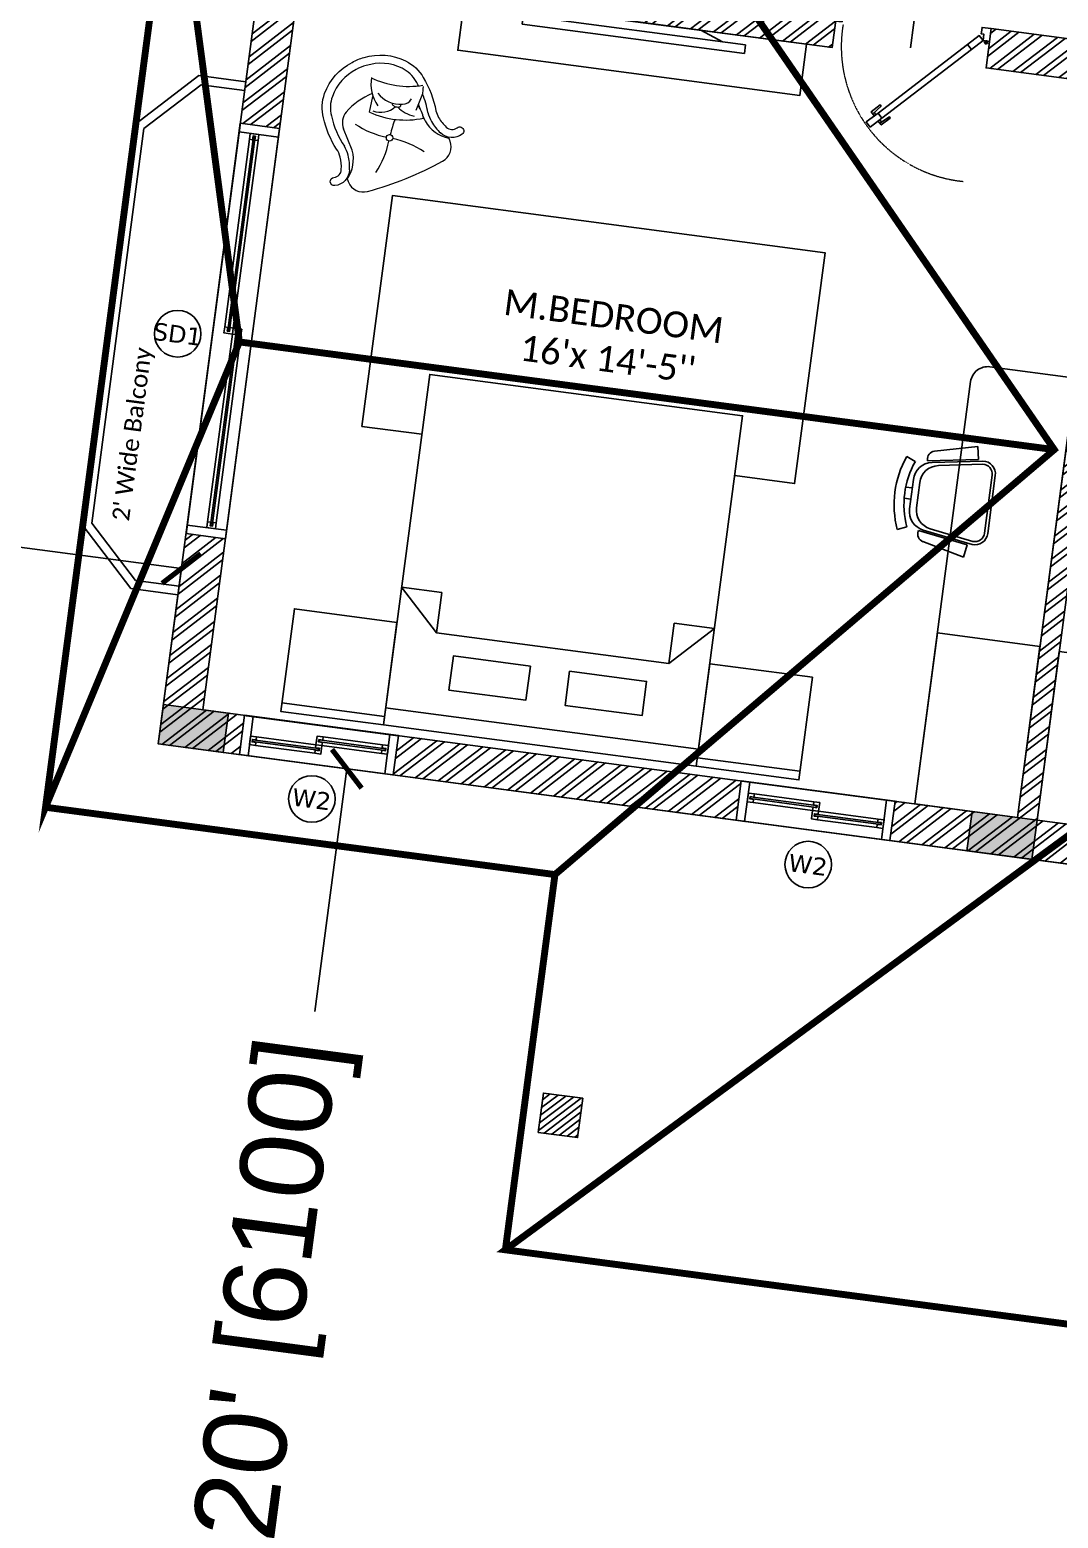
# Model space of a CAD drawing. Header units: millimetres. Extents: x -176651 to 424033, y -469666 to 486614.
# Drawn here: x 128485 to 134449, y 81985 to 90617 of the extents above; entities that cross this region are included whole.
import ezdxf
from ezdxf.enums import TextEntityAlignment as Align

# ---------------------------------------------------------------- set-up
doc = ezdxf.new("R2010")
doc.units = ezdxf.units.MM
doc.set_wipeout_variables(frame=1)
doc.header["$PDMODE"] = 35
doc.header["$PDSIZE"] = 0.1
for name, pattern in [('1625_East Villa$0$DASHED', [0.75, 0.5, -0.25]), ('1625E_Roof Plan$0$DASHED', [0.75, 0.5, -0.25]), ('HIDDEN', [9.525, 6.35, -3.175])]:
    doc.linetypes.add(name, pattern=pattern)
doc.layers.get('Defpoints').update_dxf_attribs({"color": 252})
for name, color, linetype in [('1625_East Villa$0$ad-Door', 8, 'Continuous'), ('1625_East Villa$0$ad-Elevation 10', 8, 'Continuous'), ('1625_East Villa$0$ad-Furniture', 8, 'Continuous'), ('1625_East Villa$0$ad-Glass Sectionline', 8, 'Continuous'), ('1625_East Villa$0$ad-Railing', 8, 'Continuous'), ('1625_East Villa$0$ad-Text main', 8, 'Continuous'), ('1625_East Villa$0$ad-Text Main_Door&window Label', 8, 'Continuous'), ('1625_East Villa$0$ad-Toilet fixtures', 8, 'Continuous'), ('1625_East Villa$0$ad-Wall', 8, 'Continuous'), ('1625_East Villa$0$ad-Wall hatch', 8, 'Continuous'), ('1625E_Columns$0$ad-Column', 8, 'Continuous'), ('1625E_Columns$0$ad-Column Hatch', 8, 'Continuous'), ('1625E_Columns$0$ad-MS Column', 8, 'Continuous'), ('1625E_Roof Plan$0$ad-Primary Roof', 8, 'Continuous'), ('1625E_Roof Plan$0$ad-Secondary Roof', 8, 'Continuous'), ('ad-Dimension', 4, 'Continuous'), ('ad-Plinth', 8, 'Continuous')]:
    doc.layers.add(name, color=color, linetype=linetype)
doc.styles.add('1625_East Villa$0$6 U T S R N_Typical Floor Plan$0$3BHK-E(NB)$0$grid_text', font='verdana.ttf', dxfattribs={"width": 0.9})
doc.styles.add('1625_East Villa$0$New Text Style', font='arial.ttf', dxfattribs={"height": 100})
doc.styles.add('1625_East Villa$0$Standard', font='calibril.ttf')
doc.styles.get("Standard").update_dxf_attribs({"font": 'arial.ttf'})
doc.dimstyles.new('Copy of A-100-DIM-INT (MM-FT)', dxfattribs={"dimscale": 500, "dimtxt": 2.4, "dimasz": 1, "dimexe": 0, "dimexo": 0, "dimgap": 1, "dimtad": 0, "dimdec": 0, "dimlfac": 0.03937, "dimdsep": 46, "dimlunit": 3, "dimtxsty": 'Standard', "dimblk": 'ARCHTICK', "dimcen": 0.025, "dimclrd": 256, "dimclre": 256, "dimclrt": 256, "dimazin": 2, "dimtfac": 1, "dimtdec": 0, "dimtix": 1, "dimtmove": 2, "dimatfit": 3, "dimldrblk": 'ARCHTICK', "dimfxl": 1, "dimtolj": 1, "dimtzin": 0, "dimarcsym": 0})

# ---------------------------------------------------------------- blocks, each defined once
blk = doc.blocks.new('_ArchTick')
at = {"color": 0, "linetype": 'ByBlock', "const_width": 0.15}
blk.add_lwpolyline([(-0.5, -0.5), (0.5, 0.5)], dxfattribs=at)
blk = doc.blocks.new('*D19')
at = {"layer": 'ad-Dimension', "lineweight": -2, "transparency": 16777216}
for p, q in [((0, 0), (1102.9, 0)), ((1102.9, 0), (1102.9, -1419.3)), ((1102.9, -6100), (1102.9, -4680.7)), ((0, -6100), (1102.9, -6100))]:
    blk.add_line(p, q, dxfattribs=at)
at = {"layer": 'Defpoints', "color": 0, "ltscale": 5, "transparency": 16777216}
for p in [(0, 0), (0, -6100), (1102.9, -6100)]:
    blk.add_point(p, dxfattribs=at)
at = {"layer": 'ad-Dimension', "lineweight": -2, "ltscale": 5, "transparency": 16777216, "xscale": 200, "yscale": 200, "zscale": 200}
for p, rotation in [((1102.9, 0), 90), ((1102.9, -6100), 270)]:
    blk.add_blockref('_ArchTick', p, dxfattribs=dict(at, rotation=rotation))
at = {"layer": 'ad-Dimension', "ltscale": 5, "transparency": 16777216, "insert": (1102.9, -3050), "char_height": 480, "attachment_point": 5, "rotation": 90}
blk.add_mtext("\\A1;20' [6100]", dxfattribs=at)
blk = doc.blocks.new('*D20')
at = {"layer": 'ad-Dimension', "linetype": 'HIDDEN', "lineweight": -2, "transparency": 16777216}
blk.add_line((-6100, -6), (-6100, 1025.8), dxfattribs=at)
at = {"layer": 'ad-Dimension', "lineweight": -2, "transparency": 16777216}
for p, q in [((-6100, 1025.8), (-4680.7, 1025.8)), ((0, 1025.8), (-1419.3, 1025.8)), ((0, 0), (0, 1025.8))]:
    blk.add_line(p, q, dxfattribs=at)
at = {"layer": 'Defpoints', "color": 0, "ltscale": 5, "transparency": 16777216}
for p in [(-6100, 1025.8), (-6100, -6), (0, 0)]:
    blk.add_point(p, dxfattribs=at)
at = {"layer": 'ad-Dimension', "lineweight": -2, "ltscale": 5, "transparency": 16777216, "xscale": 200, "yscale": 200, "zscale": 200, "rotation": 180}
blk.add_blockref('_ArchTick', (-6100, 1025.8), dxfattribs=at)
at = {"layer": 'ad-Dimension', "lineweight": -2, "ltscale": 5, "transparency": 16777216, "xscale": 200, "yscale": 200, "zscale": 200}
blk.add_blockref('_ArchTick', (0, 1025.8), dxfattribs=at)
at = {"layer": 'ad-Dimension', "ltscale": 5, "transparency": 16777216, "insert": (-3050, 1025.8), "char_height": 480, "attachment_point": 5}
blk.add_mtext("\\A1;20' [6100]", dxfattribs=at)
blk = doc.blocks.new('1625_East Villa$0$A$Cc8134665')
at = {"layer": '1625_East Villa$0$ad-Furniture', "ltscale": 0.125}
for p, q in [((0, -999.5), (0, 1000.5)), ((50, 650.5), (50, -649.5)), ((100, 650.5), (50, 650.5)), ((100, 650.5), (100, -649.5)), ((50, 515.6), (0, 382)), ((0, 382), (0, -382)), ((50, -515.6), (0, -382)), ((100, -649.5), (50, -649.5))]:
    blk.add_line(p, q, dxfattribs=at)
blk.add_lwpolyline([(0, 1000.5), (300, 1000.5), (300, -999.5), (0, -999.5)], dxfattribs=at)
blk = doc.blocks.new('1625_East Villa$0$zw$6C7B')
at = {"layer": '1625_East Villa$0$ad-Furniture'}
for points in [[(0, 2430), (600, 2430), (600, 3030), (0, 3030)], [(0, 600), (2050, 600), (2050, 2430), (0, 2430)], [(450, 1630), (450, 2080), (250, 2080), (250, 1630)], [(450, 1400), (450, 950), (250, 950), (250, 1400)], [(0, 600), (600, 600), (600, 0), (0, 0)]]:
    blk.add_lwpolyline(points, close=True, dxfattribs=at)
for points in [[(50, 3030), (50, 2430)], [(100, 2430), (100, 600)], [(570.2, 835.1), (805.2, 600), (805.2, 835.1), (570.2, 835.1), (570.2, 2194.9), (805.2, 2430), (805.2, 2194.9), (570.2, 2194.9)], [(50, 0), (50, 600)]]:
    blk.add_lwpolyline(points, dxfattribs=at)
at = {"layer": '1625_East Villa$0$ad-Furniture', "color": 33}
blk.add_lwpolyline([(1700, 2430), (1700, 2780), (3050, 2780), (3050, 250), (1700, 250), (1700, 600)], dxfattribs=at)
blk = doc.blocks.new('1625_East Villa$0$A$Cf77fbf3b')
at = {"layer": '1625_East Villa$0$ad-Furniture', "color": 33, "lineweight": 9}
for p, q in [((179.5, 35.3), (204.1, 135.2)), ((-87.1, -12.4), (-80, 80.3)), ((204.4, 40.7), (187.9, 69.7)), ((238.9, -20.4), (222.4, 8.8)), ((-157.9, -245), (-224, -128.2))]:
    blk.add_line(p, q, dxfattribs=at)
for points in [[(-159.1, -358.9, -0.376016), (-231, -461.3, -1), (-242.3, -415.2, 0.38153), (-206.4, -363.1, 0.07929), (-221.6, -294.1, 0.092405), (-249.3, -249.8, -0.08731), (-347.6, -80.2, -0.151809), (-359.6, 60.3, -0.19099), (-224.5, 260.6, -0.078219), (-160.2, 297, -0.19099), (81.1, 309.6, -0.151809), (195.4, 227, -0.091746), (293.3, 45.9, 0.074806), (313.8, 8.8, 0.07929), (365.1, -39.7, 0.38153), (428.3, -35.8, -1.000282), (462, -69.2, -0.376018), (337.1, -78.1)], [(36, 56.8, 0.053245), (35.6, 55.3, 0.175914), (36.6, 50.7, 0.103979), (41.9, 45.1, 0.064466), (49.4, 41.3, 0.050626), (59.8, 38.7, 0.050626)], [(59.8, 38.7, 0.050626), (70.5, 38.2, 0.064466), (78.8, 39.8, 0.103979), (85.5, 43.7, 0.175914), (87.8, 47.8, 0.175914), (86.8, 52.4, 0.068381), (83.5, 56.4, 0.064466)], [(-167.9, -410.3), (-160.8, -422.8, 0.020587), (-155.9, -431.7, 0.371699), (-38.4, -469.8, 0.06077), (370.1, -238.6, 0.369279), (397.9, -118.3, 0.020587), (392.8, -109.5), (385.7, -97)]]:
    blk.add_lwpolyline(points, format="xyb", dxfattribs=at)
blk.add_circle((47.7, -145.5), 19, dxfattribs=at)
for centre, radius, start, end in [((-23.5, -1.1), 280.4, 71.38368, 114.98579), ((5.3, 84.6), 190, 36.85519, 71.38368), ((-39.4, -10), 280.4, 124.01896, 167.62108), ((-76.8, 74.6), 190, 110.05593, 128.94883), ((53.1, 659.9), 498.8, 251.58749, 286.9345), ((109.4, 175.5), 212, 176.31126, 223.27492), ((-247.1, -129.3), 520.6, 35.92444, 39.0259), ((413.7, 161.8), 212, 176.44347, 189.43913), ((100, -237.9), 382.7, 119.27515, 147.0375), ((61, 219.8), 165, 225.48876, 282.39729), ((87.5, 119.6), 61.6, 278.3523, 336.88137), ((-247.1, -129.3), 520.6, 17.73835, 30.10175), ((-127.6, 9.3), 190, 167.62108, 202.14956), ((-39.2, 122.6), 128.7, 256.04488, 319.41678), ((184, 179.4), 181.1, 231.22158, 266.19704), ((107.1, -35.4), 123.5, 13.81583, 50.19066), ((426.8, 95.6), 190, 200.42204, 217.5344), ((185.6, 115.6), 520.6, 199.97886, 221.2664), ((-141.4, -81.4), 95, 147.0375, 209.50238), ((60.3, 464.1), 498.8, 252.81249, 289.53051), ((591.9, -173.1), 544.9, 165.2736, 175.0907), ((399.8, 98.5), 200.1, 216.46793, 266.65835), ((491.4, 145.3), 271.5, 217.5344, 235.36729), ((75.4, 398.8), 544.9, 244.23329, 265.0907), ((-496.5, -117.8), 544.9, 334.23329, 355.0907), ((20, -689.7), 544.9, 64.23329, 85.0907), ((-354.2, -346.3), 190, 21.47036, 38.58271), ((-342.7, -321.7), 200.1, 332.34641, 22.53683), ((-430, -376.1), 271.5, 3.63747, 21.47036)]:
    blk.add_arc(centre, radius, start, end, dxfattribs=at)
blk = doc.blocks.new('1625_East Villa$0$A$Cb8966b9a')
at = {"layer": '1625_East Villa$0$ad-Furniture', "color": 33}
for p, q in [((-403.5, 205.2), (-169.5, 301.8)), ((-146.5, 230.5), (-169.5, 301.8)), ((-146.5, 230.5), (-427.2, 139.8)), ((-118.7, 228.7), (-399.4, 138)), ((-113, 210.9), (-359, 131.3)), ((-494.1, 117.2), (-549.9, 130.5)), ((-427.2, 139.8), (-429, 144.1)), ((7.4, -170.5), (-44.4, 164.8)), ((25.9, -167.6), (-25.9, 167.6)), ((-449.5, -157), (-475.9, 13.9)), ((-413, -138.5), (-435.5, 7.2)), ((-506.1, -41.2), (-468.3, -35.4)), ((-496.7, -105.7), (-458.3, -99.8)), ((-44.1, -253.9), (-339.1, -252.2)), ((-44, -235.2), (-302.6, -233.7)), ((-435.6, -261), (-484.8, -290.5)), ((-365, -262.3), (-365.4, -266.9)), ((-70, -264), (-365, -262.3)), ((-322.7, -317.5), (-70.4, -338.9)), ((-70, -264), (-70.4, -338.9))]:
    blk.add_line(p, q, dxfattribs=at)
for centre, radius, start, end in [((-385.7, 161.9), 46.8, 112.4281, 202.4281), ((-100, 156.2), 74.9, 8.79143, 104.50202), ((-100, 156.2), 56.2, 8.79143, 104.50202), ((0, 0), 565.1, 166.65054, 210.93231), ((0, 0), 507.8, 166.65054, 210.93231), ((-364.9, 31), 112.4, 107.9151, 188.79143), ((-324.5, 24.4), 112.4, 107.9151, 188.79143), ((-338.4, -139.8), 112.4, 188.79143, 269.66775), ((-301.9, -121.3), 112.4, 188.79143, 269.66775), ((-48.1, -179.1), 56.2, 273.08083, 8.79143), ((-48.1, -179.1), 74.9, 273.08083, 8.79143), ((-318.7, -270.9), 46.8, 175.15476, 265.15476)]:
    blk.add_arc(centre, radius, start, end, dxfattribs=at)
blk = doc.blocks.new('1625_East Villa$0$zw$D46D')
at = {"layer": '1625_East Villa$0$ad-Furniture'}
blk.add_lwpolyline([(4395, 230), (4995, 230), (4995, 2800), (4495, 2800, 0.414214), (4395, 2700)], format="xyb", close=True, dxfattribs=at)
blk.add_lwpolyline([(4395, 230), (4395, 1230), (4995, 1230), (4995, 230)], close=True, dxfattribs=at)
at = {"layer": '1625_East Villa$0$ad-Toilet fixtures'}
blk.add_lwpolyline([(6745, 230), (5110, 230), (5110, 1215), (6745, 1215)], close=True, dxfattribs=at)
at = {"layer": '1625_East Villa$0$ad-Furniture'}
for name, p, rotation in [('1625_East Villa$0$A$Cc8134665', (2194.5, 4515), 270), ('1625_East Villa$0$A$Cb8966b9a', (4608.6, 2008.9), 351.3523594200166)]:
    blk.add_blockref(name, p, dxfattribs=dict(at, rotation=rotation))
blk.add_blockref('1625_East Villa$0$A$Cf77fbf3b', (822, 3805), dxfattribs=at)
at = {"layer": '1625_East Villa$0$ad-Furniture', "xscale": -1, "rotation": 270}
blk.add_blockref('1625_East Villa$0$zw$6C7B', (680, 280), dxfattribs=at)
blk = doc.blocks.new('1625_East Villa$0$6 U T S R N_Typical Floor Plan$0$ad_Window Tag')
blk.add_circle((0, 0), 150)
at = {"style": '1625_East Villa$0$6 U T S R N_Typical Floor Plan$0$3BHK-E(NB)$0$grid_text', "width": 0.9}
blk.add_attdef('D1', text='', height=125, dxfattribs=at).set_placement((0, 0), align=Align.MIDDLE_CENTER)
blk = doc.blocks.new('1625_East Villa$0$zw$3849')
at = {"layer": '1625_East Villa$0$ad-Text Main_Door&window Label'}
ref = blk.add_blockref('1625_East Villa$0$6 U T S R N_Typical Floor Plan$0$ad_Window Tag', (925, -200), dxfattribs=dict(at, xscale=-0.9, yscale=0.9, zscale=0.9))
ref.add_attrib('D1', 'W2', dxfattribs={"height": 101.25, "rotation": 1800, "style": '1625_East Villa$0$6 U T S R N_Typical Floor Plan$0$3BHK-E(NB)$0$grid_text'}).set_placement((924, -202.1), align=Align.MIDDLE_CENTER)
ref = blk.add_blockref('1625_East Villa$0$6 U T S R N_Typical Floor Plan$0$ad_Window Tag', (3828.2, -200), dxfattribs=dict(at, xscale=-0.9, yscale=0.9, zscale=0.9))
ref.add_attrib('D1', 'W2', dxfattribs={"height": 101.25, "rotation": 1800, "style": '1625_East Villa$0$6 U T S R N_Typical Floor Plan$0$3BHK-E(NB)$0$grid_text'}).set_placement((3827.2, -202.1), align=Align.MIDDLE_CENTER)
at = {"layer": '1625_East Villa$0$ad-Text main', "insert": (-375, 2372.5), "char_height": 100, "width": 2237.11, "attachment_point": 5, "rotation": 90, "style": '1625_East Villa$0$Standard', "bg_fill": 2}
blk.add_mtext("\\pxqd;2' Wide Balcony", dxfattribs=at)
at = {"layer": '1625_East Villa$0$ad-Text main', "insert": (2293.2, 2679.1), "char_height": 150, "width": 1741.287, "attachment_point": 5, "style": '1625_East Villa$0$Standard', "bg_fill": 2}
blk.add_mtext("M.BEDROOM^J16'x 14'-5''", dxfattribs=at)
at = {"layer": '1625_East Villa$0$ad-Text Main_Door&window Label'}
ref = blk.add_blockref('1625_East Villa$0$6 U T S R N_Typical Floor Plan$0$ad_Window Tag', (-200, 2372.5), dxfattribs=dict(at, xscale=-0.9, yscale=0.9, zscale=0.9))
ref.add_attrib('D1', 'SD1', dxfattribs={"height": 101.25, "rotation": 1800, "style": '1625_East Villa$0$6 U T S R N_Typical Floor Plan$0$3BHK-E(NB)$0$grid_text'}).set_placement((-201, 2370.4), align=Align.MIDDLE_CENTER)
blk = doc.blocks.new('1625_East Villa$0$$ZCDB_AUDIT_GENERATED_C77D')
blk.add_wipeout([(0, 230), (2400, 230), (2400, 0), (0, 0)]).dxf.layer = '1625_East Villa$0$ad-Elevation 10'
at = {"layer": '1625_East Villa$0$ad-Elevation 10'}
for points in [[(2400, 230), (0, 230)], [(2400, 0), (0, 0)]]:
    blk.add_lwpolyline(points, dxfattribs=at)
for points in [[(50, 0), (50, 230), (0, 230), (0, 0)], [(2350, 0), (2400, 0), (2400, 230), (2350, 230)], [(85, 83), (85, 65), (50, 65), (50, 115), (85, 115), (85, 97), (63, 97), (63, 83)], [(1217.5, 133), (1217.5, 115), (1182.5, 115), (1182.5, 165), (1217.5, 165), (1217.5, 147), (1195.5, 147), (1195.5, 133)], [(1182.5, 83), (1182.5, 65), (1217.5, 65), (1217.5, 115), (1182.5, 115), (1182.5, 97), (1204.5, 97), (1204.5, 83)], [(2315, 133), (2315, 115), (2350, 115), (2350, 165), (2315, 165), (2315, 147), (2337, 147), (2337, 133)]]:
    blk.add_lwpolyline(points, close=True, dxfattribs=at)
at = {"layer": '1625_East Villa$0$ad-Glass Sectionline'}
for points in [[(1200, 95), (65, 95), (65, 85), (1200, 85)], [(1200, 145), (2335, 145), (2335, 135), (1200, 135)]]:
    blk.add_lwpolyline(points, close=True, dxfattribs=at)
for points in [[(1182.5, 115), (85, 115)], [(1217.5, 165), (2315, 165)], [(1217.5, 115), (2315, 115)], [(1182.5, 65), (85, 65)]]:
    blk.add_lwpolyline(points, dxfattribs=at)
blk = doc.blocks.new('*U168')
blk.add_blockref('1625_East Villa$0$$ZCDB_AUDIT_GENERATED_C77D', (0, 0))
blk = doc.blocks.new('1625_East Villa$0$$ZCDB_AUDIT_GENERATED_C7DC')
blk.add_wipeout([(0, 230), (900, 230), (900, 0), (0, 0)]).dxf.layer = '1625_East Villa$0$ad-Elevation 10'
at = {"layer": '1625_East Villa$0$ad-Elevation 10'}
for points in [[(900, 230), (0, 230)], [(900, 0), (0, 0)]]:
    blk.add_lwpolyline(points, dxfattribs=at)
for points in [[(50, 0), (50, 230), (0, 230), (0, 0)], [(850, 0), (900, 0), (900, 230), (850, 230)], [(85, 83), (85, 65), (50, 65), (50, 115), (85, 115), (85, 97), (63, 97), (63, 83)], [(467.5, 133), (467.5, 115), (432.5, 115), (432.5, 165), (467.5, 165), (467.5, 147), (445.5, 147), (445.5, 133)], [(432.5, 83), (432.5, 65), (467.5, 65), (467.5, 115), (432.5, 115), (432.5, 97), (454.5, 97), (454.5, 83)], [(815, 133), (815, 115), (850, 115), (850, 165), (815, 165), (815, 147), (837, 147), (837, 133)]]:
    blk.add_lwpolyline(points, close=True, dxfattribs=at)
at = {"layer": '1625_East Villa$0$ad-Glass Sectionline'}
for points in [[(450, 95), (65, 95), (65, 85), (450, 85)], [(450, 145), (835, 145), (835, 135), (450, 135)]]:
    blk.add_lwpolyline(points, close=True, dxfattribs=at)
for points in [[(432.5, 115), (85, 115)], [(467.5, 165), (815, 165)], [(467.5, 115), (815, 115)], [(432.5, 65), (85, 65)]]:
    blk.add_lwpolyline(points, dxfattribs=at)
blk = doc.blocks.new('*U167')
blk.add_blockref('1625_East Villa$0$$ZCDB_AUDIT_GENERATED_C7DC', (0, 0))
blk = doc.blocks.new('*U169')
for p, q in [((-8, -111), (-42, -111)), ((-25, -128), (-25, -94)), ((-811, -761), (-796, -776)), ((-746, -826), (-761, -811))]:
    blk.add_line(p, q)
for points in [[(-1150, -100), (-1150, -50), (-1129, -50), (-1129, -36), (-1129, 0), (-1200, 0), (-1200, -100)], [(-50, -100), (0, -100), (0, 0), (-71, 0), (-71, -36), (-71, -50), (-50, -50)], [(-50, -100), (-131, -181), (-166, -145), (-85, -65)], [(-131, -181), (-747, -797), (-782, -762), (-166, -145)], [(-828, -878), (-747, -797), (-782, -762), (-863, -842)]]:
    blk.add_lwpolyline(points, close=True)
for points in [[(-808, -787), (-836, -760), (-773, -697), (-765, -705), (-822, -774)], [(-773, -823), (-745, -850), (-683, -788), (-690, -780), (-759, -837)]]:
    blk.add_lwpolyline(points)
blk.add_circle((-25, -111), 11.1)
at = {"color": 8, "linetype": '1625_East Villa$0$DASHED', "lineweight": 0}
blk.add_arc((-93, -153), 1047, 178.1881, 271.8119, dxfattribs=at)
at = {"layer": '1625_East Villa$0$ad-Text Main_Door&window Label'}
blk.add_line((-600, 125), (-600, -230), dxfattribs=at)
blk.add_circle((-600, 245), 120, dxfattribs=at)
at = {"layer": '1625_East Villa$0$ad-Text Main_Door&window Label', "style": '1625_East Villa$0$New Text Style'}
blk.add_attdef('D1', text='', height=100, dxfattribs=at).set_placement((-585, 245), align=Align.MIDDLE_CENTER)
blk = doc.blocks.new('1625_East Villa$0$zw$42B5')
at = {"layer": '1625_East Villa$0$ad-Wall hatch', "transparency": 33554610}
h = blk.add_hatch(dxfattribs=at)
h.set_pattern_fill('ANSI32', color=256, scale=10)
h.set_pattern_definition([(45, (-1040635.14, 674820.02), (-67.351921, 67.351921), []), (45, (-1040590.24, 674820.02), (-67.351921, 67.351921), [])])
h.paths.add_polyline_path([(12120, 13620), (12120, 10220), (11890, 10220), (11890, 13390), (7240, 13390), (7240, 8645), (4245, 8645), (4245, 8875), (4445, 8875), (4445, 9370), (4560, 9370), (4560, 8760), (7010, 8760), (7010, 10500), (6360, 10500), (6360, 10615), (7010, 10615), (7010, 13390), (4560, 13390), (4560, 10615), (5560, 10615), (5560, 10500), (4445, 10500), (4445, 13390), (230, 13390), (230, 8875), (3345, 8875), (3345, 8645), (3060, 8645), (3060, 4745), (3345, 4745), (3345, 4515), (230, 4515), (230, 230), (4995, 230), (4995, 3130), (6060, 3130), (6060, 3015), (5110, 3015), (5110, 230), (8310, 230), (8310, 3015), (6860, 3015), (6860, 3130), (8310, 3130), (8310, 4630), (5110, 4630), (5110, 3930), (4995, 3930), (4995, 4515), (4245, 4515), (4245, 4745), (8540, 4745), (8540, 230), (9240, 230), (9240, 0), (0, 0), (0, 4745), (2830, 4745), (2830, 8645), (0, 8645), (0, 13620)])
at = {"layer": '1625_East Villa$0$ad-Railing'}
for points in [[(0, 872.5), (-275, 872.5), (-600, 1197.5), (-600, 3547.5), (-275, 3872.5), (0, 3872.5)], [(0, 922.5), (-254.3, 922.5), (-550, 1218.2), (-550, 3526.8), (-254.3, 3822.5), (0, 3822.5)]]:
    blk.add_lwpolyline(points, dxfattribs=at)
at = {"layer": '1625_East Villa$0$ad-Door', "ltscale": 5}
ref = blk.add_blockref('*U169', (4245, 4745), dxfattribs=dict(at, xscale=0.7499999997027537, yscale=0.7499999997027537, zscale=0.7499999997027537))
ref.add_attrib('D1', 'D1', dxfattribs={"layer": '1625_East Villa$0$ad-Text Main_Door&window Label', "height": 75, "rotation": 1080, "style": '1625_East Villa$0$New Text Style'}).set_placement((3794.8, 4928.7), align=Align.MIDDLE_CENTER)
for name, p, rotation in [('*U168', (230, 1230), 90), ('*U167', (1375, 230), 180)]:
    blk.add_blockref(name, p, dxfattribs=dict(rotation=rotation))
at = {"xscale": -1, "rotation": 179.9999999999999}
blk.add_blockref('*U167', (3380, 230), dxfattribs=at)
at = {"layer": '1625_East Villa$0$ad-Wall'}
for points in [[(3345, 4745), (3345, 4515), (230, 4515), (230, 230), (4995, 230), (4995, 3130)], [(5110, 3015), (5110, 230), (8310, 230)], [(4995, 4515), (4245, 4515), (4245, 4745), (8540, 4745)], [(9240, 0), (0, 0), (0, 4745)]]:
    blk.add_lwpolyline(points, dxfattribs=at)
blk = doc.blocks.new('1625E_Roof Plan')
at = {"layer": '1625E_Roof Plan$0$ad-Primary Roof', "linetype": '1625E_Roof Plan$0$DASHED', "ltscale": 2, "const_width": 40}
blk.add_lwpolyline([(12570, -2645), (2380, -2645), (7475, 2255)], close=True, dxfattribs=at)
blk.add_lwpolyline([(2380, -2645), (2380, -450)], dxfattribs=at)
at = {"layer": '1625E_Roof Plan$0$ad-Secondary Roof', "linetype": '1625E_Roof Plan$0$DASHED', "ltscale": 2, "const_width": 40}
for points in [[(-600, 5195), (161.2, 2372.5), (-600, -450)], [(2380, 5195), (4927.5, 2372.5), (2380, -450), (-600, -450), (-600, 5195)]]:
    blk.add_lwpolyline(points, close=True, dxfattribs=at)
blk.add_lwpolyline([(161.2, 2372.5), (4927.5, 2372.5)], dxfattribs=at)
blk = doc.blocks.new('1625E_Columns$0$A$C42b14ea2')
at = {"layer": '1625E_Columns$0$ad-MS Column'}
h = blk.add_hatch(dxfattribs=at)
h.set_pattern_fill('ANSI31', color=256, scale=10)
h.set_pattern_definition([(45, (-1729784.14, 638048.958), (-22.4506403, 22.4506403), [])])
h.paths.add_polyline_path([(0, 0), (230, 0), (230, 230), (0, 230)])
blk.add_lwpolyline([(0, 0), (230, 0), (230, 230), (0, 230)], close=True, dxfattribs=at)
blk = doc.blocks.new('1625E_Columns$0$zw$6AA0')
at = {"layer": '1625E_Columns$0$ad-Column Hatch', "transparency": 33554687}
h = blk.add_hatch(color=256, dxfattribs=at)
h.dxf.hatch_style = 1
h.paths.add_polyline_path([(0, -230), (380, -230), (380, 0), (0, 0)])
at = {"layer": '1625E_Columns$0$ad-Column'}
blk.add_lwpolyline([(0, -230), (380, -230), (380, 0), (0, 0)], close=True, dxfattribs=at)
blk = doc.blocks.new('1625E_Columns')
at = {"rotation": 359.9999999999997}
blk.add_blockref('1625E_Columns$0$A$C42b14ea2', (2480, -1945), dxfattribs=at)
at = {"layer": '1625E_Columns$0$ad-Column', "xscale": -1}
for p, rotation in [((0, 0), 179.9999999999998), ((4730, 0), 180)]:
    blk.add_blockref('1625E_Columns$0$zw$6AA0', p, dxfattribs=dict(at, rotation=rotation))
blk = doc.blocks.new('1625_East Villa')
at = {"layer": '1625_East Villa$0$ad-Furniture'}
blk.add_blockref('1625_East Villa$0$zw$D46D', (0, 0), dxfattribs=at)
at = {"layer": '1625_East Villa$0$ad-Text main'}
blk.add_blockref('1625_East Villa$0$zw$3849', (0, 0), dxfattribs=at)
at = {"layer": '1625_East Villa$0$ad-Wall'}
blk.add_blockref('1625_East Villa$0$zw$42B5', (0, 0), dxfattribs=at)
for name in ['1625E_Roof Plan', '1625E_Columns']:
    blk.add_blockref(name, (0, 0))
blk = doc.blocks.new("All Plot's Villa Plans")
at = {"ltscale": 5, "rotation": 352.4703876422526}
blk.add_blockref('1625_East Villa', (129230.4, 86475.4), dxfattribs=at)
blk = doc.blocks.new('A$C92fa9908')
at = {"layer": 'ad-Plinth', "ltscale": 5}
blk.add_lwpolyline([(0, 13620), (12120, 13620), (12120, 0), (0, 0), (0, 4745), (2830, 4745), (2830, 8645), (0, 8645)], close=True, dxfattribs=at)
at = {"layer": 'ad-Dimension'}
dim = blk.add_linear_dim(base=(-6100, 1025.8), p1=(0, 0), p2=(-6100, -6), dimstyle='Copy of A-100-DIM-INT (MM-FT)', override={"dimscale": 200}, dxfattribs=at)
dim.commit()
dim.dimension.update_dxf_attribs({"geometry": '*D20', "text_midpoint": (-3050, 1025.8)})
dim = blk.add_linear_dim(base=(1102.9, -6100), p1=(0, 0), p2=(0, -6100), angle=90, dimstyle='Copy of A-100-DIM-INT (MM-FT)', override={"dimscale": 200}, dxfattribs=at)
dim.commit()
dim.dimension.update_dxf_attribs({"geometry": '*D19', "text_midpoint": (1102.9, -3050)})
blk = doc.blocks.new('zw$C194')
at = {"layer": 'ad-Plinth', "ltscale": 5, "rotation": 352.47038764227}
blk.add_blockref('A$C92fa9908', (-62608.4, -342283.4), dxfattribs=at)

msp = doc.modelspace()

# ---------------------------------------------------------------- block references
at = {"ltscale": 5}
msp.add_blockref("All Plot's Villa Plans", (0, 0), dxfattribs=at)

# ---------------------------------------------------------------- next in the draw order: block references
msp.add_blockref('zw$C194', (191838.8, 428758.8), dxfattribs=at)

doc.saveas('drawing.dxf')
